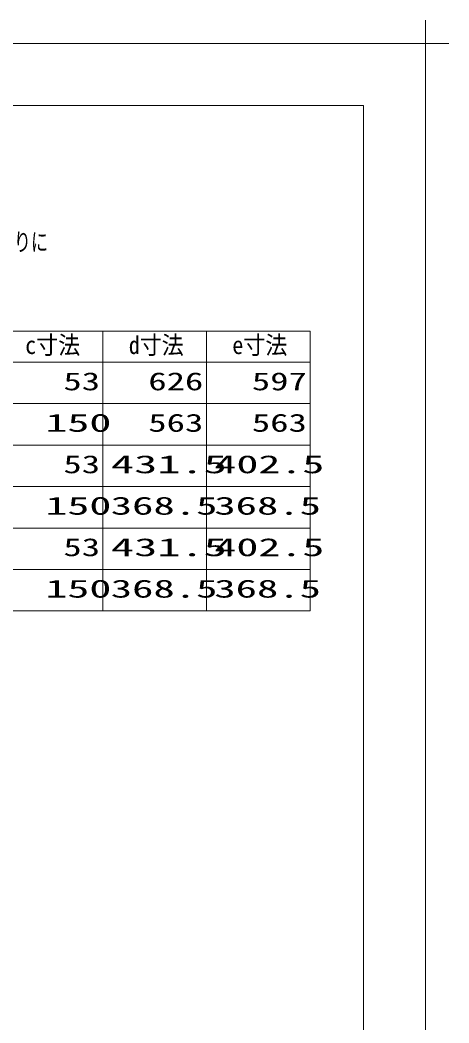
# Model space of a CAD drawing. Units: millimetres on the paper. Extents: x -305 to 305, y -152 to 152.
# Drawn here: x 53.7 to 122.7, y -9 to 152.3 of the extents above; entities that cross this region are included whole.
import ezdxf
from ezdxf.enums import TextEntityAlignment as Align

# ---------------------------------------------------------------- set-up
doc = ezdxf.new("R2010")
doc.units = ezdxf.units.MM
for name, color, linetype, lineweight in [('0-1_RV', 7, 'Continuous', 9), ('0-3_1図面枠', 7, 'Continuous', 9), ('0-4_図面枠', 3, 'Continuous', 9), ('0-5_DEFPOINTS', 7, 'Continuous', 9)]:
    doc.layers.add(name, color=color, linetype=linetype, lineweight=lineweight)
doc.styles.add('ＭＳ ゴシック', font='')
doc.styles.get('ＭＳ ゴシック').set_extended_font_data('MS Gothic')

# ---------------------------------------------------------------- blocks, each defined once
blk = doc.blocks.new('グループ-6')
at = {"layer": '0-3_1図面枠'}
for p, q in [((4200, 2895), (4200, 3045)), ((4275, 2970), (4125, 2970))]:
    blk.add_line(p, q, dxfattribs=at)

msp = doc.modelspace()

# ---------------------------------------------------------------- linework, layer by layer
at = {"layer": '0-1_RV'}
for p, q in [((-34.625, 102.247), (100.375, 102.247)), ((67.041, 102.247), (67.041, 57.247)), ((83.708, 102.247), (83.708, 57.247)), ((100.375, 102.247), (100.375, 57.247)), ((-34.625, 97.247), (100.375, 97.247)), ((15.375, 90.58), (100.375, 90.58)), ((-34.625, 83.914), (100.375, 83.914)), ((15.375, 77.247), (100.375, 77.247)), ((-34.625, 70.58), (100.375, 70.58)), ((15.375, 63.914), (100.375, 63.914)), ((-34.625, 57.247), (100.375, 57.247))]:
    msp.add_line(p, q, dxfattribs=at)
at = {"layer": '0-4_図面枠'}
msp.add_lwpolyline([(-291.017, -138.498), (108.983, -138.498), (108.983, 138.502), (-291.017, 138.502)], close=True, dxfattribs=at)
at = {"layer": '0-5_DEFPOINTS'}
for p, q in [((118.983, 148.502), (-301.017, 148.502)), ((118.983, -148.498), (118.983, 148.502))]:
    msp.add_line(p, q, dxfattribs=at)

# ---------------------------------------------------------------- block references
at = {"layer": '0-3_1図面枠', "xscale": 0.05, "yscale": 0.05}
msp.add_blockref('グループ-6', (-91.017, 0.002), dxfattribs=at)
msp.add_blockref('グループ-6', (-91.017, 0.002), dxfattribs=at)

# ---------------------------------------------------------------- texts
at = {"layer": '0-1_RV', "style": 'ＭＳ ゴシック'}
for s, height, width, p in [('※本図の立ち上げ配管位置およびＳＢ床パン納まり位置はＳＢ標準納まりに', 2.886, 0.7, (-35.477, 114.275)), ('c寸法', 2.886, 0.9, (54.533, 97.692)), ('d寸法', 2.886, 0.9, (71.2, 97.692)), ('e寸法', 2.886, 0.9, (87.866, 97.692)), ('53', 2.889, 1.5, (60.685, 91.859)), ('626', 2.889, 1.5, (74.352, 91.859)), ('597', 2.889, 1.5, (91.019, 91.859)), ('150', 2.889, 1.8, (57.785, 85.192)), ('563', 2.889, 1.5, (74.352, 85.192)), ('563', 2.889, 1.5, (91.019, 85.192)), ('53', 2.889, 1.5, (60.685, 78.525)), ('431.5', 2.886, 1.9, (68.338, 78.525)), ('402.5', 2.889, 1.8, (84.985, 78.525)), ('150', 2.889, 1.8, (57.785, 71.859)), ('368.5', 2.886, 1.75, (68.301, 71.859)), ('368.5', 2.886, 1.75, (84.967, 71.859)), ('53', 2.889, 1.5, (60.685, 65.192)), ('431.5', 2.886, 1.9, (68.338, 65.192)), ('402.5', 2.889, 1.8, (84.985, 65.192)), ('150', 2.889, 1.8, (57.785, 58.525)), ('368.5', 2.886, 1.75, (68.301, 58.525)), ('368.5', 2.886, 1.75, (84.967, 58.525))]:
    msp.add_text(s, height=height, dxfattribs=dict(at, width=width)).set_placement(p, align=Align.BOTTOM_LEFT)

doc.saveas('drawing.dxf')
